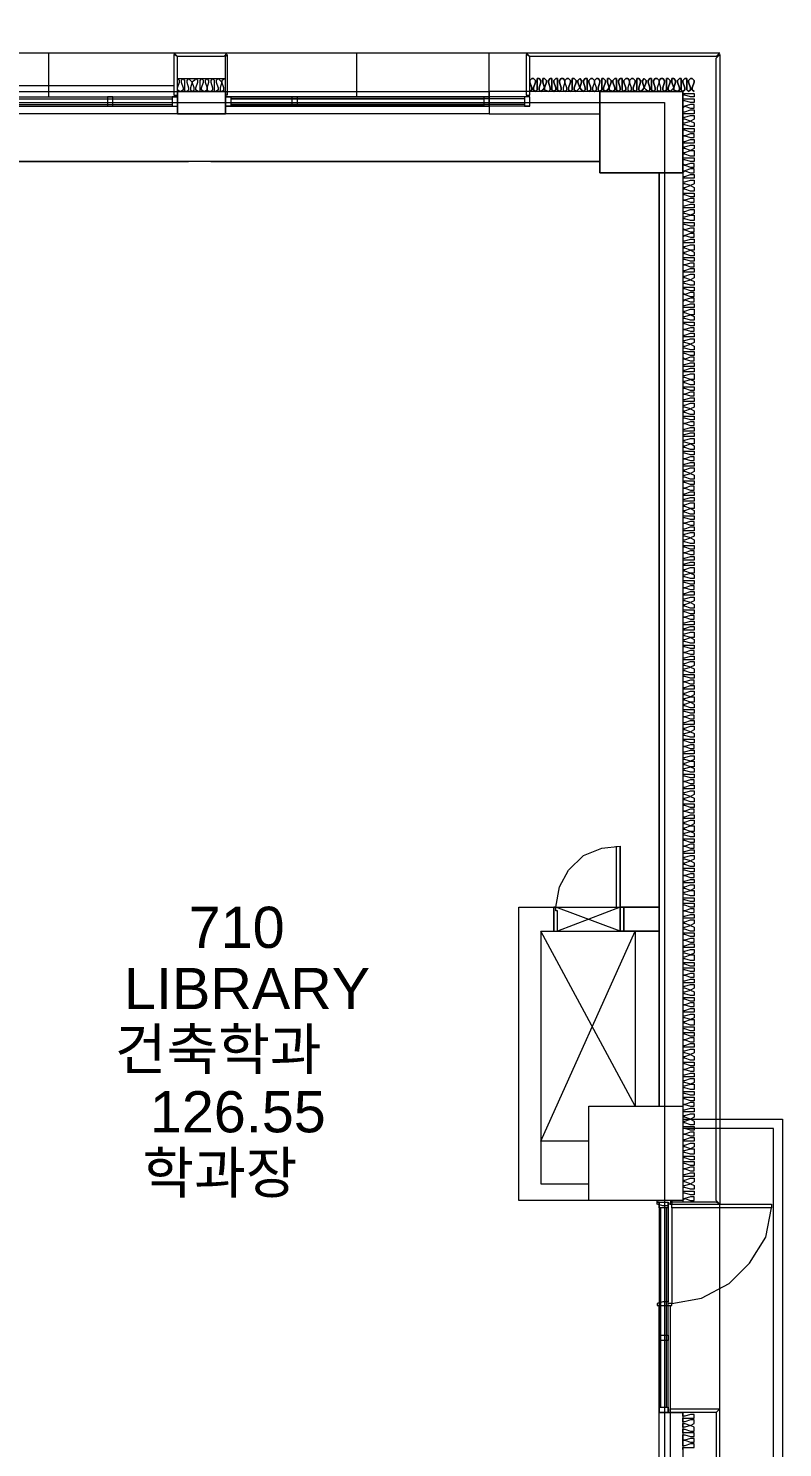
# Model space of a CAD drawing. Header units: millimetres. Extents: x -4033 to 126988, y -1911 to 106718.
# Drawn here: x 103972 to 110398, y 27520 to 39608 of the extents above; entities that cross this region are included whole.
import ezdxf

# ---------------------------------------------------------------- set-up
doc = ezdxf.new("R2010")
doc.units = ezdxf.units.MM
doc.layers.add('PDF_문자', color=7, linetype='Continuous')
doc.layers.add('PDF_형상', color=7, linetype='Continuous')
doc.styles.add('PDF 맑은고딕Semilight', font='arial.ttf')

msp = doc.modelspace()

# ---------------------------------------------------------------- linework, layer by layer
at = {"layer": 'PDF_형상', "lineweight": 5}
for points in [[(67761, 39401), (67761, 41805), (61365, 41805), (61365, 49883), (62025, 49883), (62025, 64986), (61365, 64986), (61365, 88151), (82000, 88151), (82000, 41805), (79815, 41805), (79815, 39401), (108811, 39401)], [(104143, 39401), (104143, 39024)], [(108245, 39024), (105652, 39024), (107899, 39024), (107899, 39401)], [(106768, 39401), (106768, 39024)], [(103813, 39071), (102037, 39071), (105243, 39071), (105243, 38882), (102037, 38882), (103813, 38882)], [(105212, 39118), (102069, 39118), (103813, 39118)], [(108842, 39071), (107899, 39071), (107899, 38882), (108842, 38882)], [(109549, 39071), (109549, 39055), (109565, 39055), (109612, 39055), (109643, 39055), (109643, 39039), (109643, 39024), (109612, 39024), (109565, 39039), (109549, 39039), (109549, 39024), (109549, 39008), (109565, 39008), (109612, 39008), (109643, 39008), (109643, 38992), (109643, 38976), (109612, 38976), (109565, 38992), (109549, 38992), (109549, 38976), (109549, 38961), (109549, 38945), (109565, 38945), (109549, 38929), (109549, 38914), (109549, 38898), (109565, 38898), (109612, 38914), (109643, 38914), (109643, 38898), (109643, 38882), (109612, 38882), (109565, 38882), (109549, 38882), (109549, 38866), (109549, 38851), (109565, 38851), (109612, 38866), (109643, 38866), (109643, 38851), (109643, 38835), (109612, 38819), (109565, 38835), (109549, 38835), (109549, 38819), (109549, 38804), (109565, 38804), (109612, 38819), (109643, 38804), (109643, 38788), (109643, 38772), (109612, 38772), (109565, 38788), (109549, 38788), (109549, 38772), (109549, 38756), (109565, 38756), (109612, 38756), (109643, 38756), (109643, 38741), (109643, 38725), (109612, 38725), (109565, 38741), (109549, 38741), (109549, 38725), (109549, 38709), (109549, 38694), (109565, 38694), (109549, 38694), (109549, 38678), (109549, 38662), (109549, 38646), (109565, 38646), (109612, 38662), (109643, 38662), (109643, 38646), (109643, 38631), (109612, 38631), (109565, 38631), (109549, 38631), (109549, 38615), (109549, 38599), (109565, 38599), (109612, 38615), (109643, 38615), (109643, 38599), (109643, 38584), (109612, 38568), (109565, 38584), (109549, 38584), (109549, 38568), (109549, 38552), (109565, 38552), (109612, 38568), (109643, 38568), (109643, 38536), (109643, 38521), (109612, 38521), (109565, 38536), (109549, 38536), (109549, 38521), (109549, 38505), (109565, 38505), (109612, 38505), (109643, 38505), (109643, 38489), (109643, 38474), (109612, 38474), (109565, 38489), (109549, 38489), (109549, 38474), (109549, 38458), (109565, 38442), (109549, 38442), (109549, 38426), (109549, 38411), (109549, 38395), (109565, 38395), (109549, 38379), (109549, 38364), (109549, 38348), (109565, 38348), (109612, 38364), (109643, 38364), (109643, 38348), (109643, 38332), (109612, 38332), (109565, 38332), (109549, 38332), (109549, 38316), (109549, 38301), (109565, 38301), (109612, 38316), (109643, 38316), (109643, 38301), (109643, 38285), (109612, 38269), (109565, 38285), (109549, 38285), (109549, 38269), (109549, 38254), (109565, 38254), (109612, 38269), (109643, 38254), (109643, 38238), (109643, 38222), (109612, 38222), (109565, 38238), (109549, 38238), (109549, 38222), (109549, 38206), (109565, 38206), (109612, 38206), (109643, 38206), (109643, 38191), (109643, 38175), (109612, 38175), (109565, 38191), (109549, 38191), (109549, 38175), (109549, 38159), (109549, 38144), (109565, 38144), (109549, 38144), (109549, 38128), (109549, 38112), (109549, 38096), (109565, 38096), (109612, 38112), (109643, 38112), (109643, 38096), (109643, 38081), (109612, 38081), (109565, 38081), (109549, 38081), (109549, 38065), (109549, 38049), (109565, 38049), (109612, 38065), (109643, 38065), (109643, 38049), (109643, 38033), (109612, 38018), (109565, 38033), (109549, 38033), (109549, 38018), (109549, 38002), (109565, 38002), (109612, 38018), (109643, 38018), (109643, 37986), (109643, 37971), (109612, 37971), (109565, 37986), (109549, 37986), (109549, 37971), (109549, 37955), (109565, 37955), (109612, 37955), (109643, 37955), (109643, 37939), (109643, 37923), (109612, 37923), (109565, 37939), (109549, 37939), (109549, 37923), (109549, 37908), (109565, 37892), (109549, 37892), (109549, 37876), (109549, 37861), (109549, 37845), (109565, 37845), (109549, 37829), (109549, 37813), (109549, 37798), (109565, 37798), (109612, 37813), (109643, 37813), (109643, 37798), (109643, 37782), (109612, 37782), (109565, 37782), (109549, 37782), (109549, 37766), (109549, 37751), (109565, 37751), (109612, 37766), (109643, 37766), (109643, 37751), (109643, 37719), (109612, 37719), (109565, 37735), (109549, 37735), (109549, 37719), (109549, 37703), (109565, 37703), (109612, 37719), (109643, 37703), (109643, 37688), (109643, 37672), (109612, 37672), (109565, 37688), (109549, 37688), (109549, 37672), (109549, 37656), (109565, 37656), (109612, 37656), (109643, 37656), (109643, 37641), (109643, 37625), (109612, 37625), (109565, 37641), (109549, 37641), (109549, 37625), (109549, 37609), (109549, 37593), (109565, 37593), (109549, 37593), (109549, 37578), (109549, 37562), (109549, 37546), (109565, 37546), (109612, 37562), (109643, 37562), (109643, 37546), (109643, 37531), (109612, 37531), (109565, 37531), (109549, 37531), (109549, 37515), (109549, 37499), (109565, 37499), (109612, 37515), (109643, 37515), (109643, 37499), (109643, 37483), (109612, 37468), (109565, 37483), (109549, 37483), (109549, 37468), (109549, 37452), (109565, 37452), (109612, 37468), (109643, 37452), (109643, 37436), (109643, 37421), (109612, 37421), (109565, 37436), (109549, 37436), (109549, 37421), (109549, 37405), (109565, 37405), (109612, 37405), (109643, 37405), (109643, 37389), (109643, 37373), (109612, 37373), (109565, 37389), (109549, 37389), (109549, 37373), (109549, 37358), (109565, 37342), (109549, 37342), (109549, 37326), (109549, 37311), (109549, 37295), (109565, 37295), (109549, 37279), (109549, 37263), (109549, 37248), (109565, 37248), (109612, 37263), (109643, 37263), (109643, 37248), (109643, 37232), (109612, 37232), (109565, 37232), (109549, 37232), (109549, 37216), (109549, 37201), (109565, 37201), (109612, 37216), (109643, 37216), (109643, 37201), (109643, 37169), (109612, 37169), (109565, 37185), (109549, 37185), (109549, 37169), (109549, 37153), (109565, 37153), (109612, 37169), (109643, 37153), (109643, 37138), (109643, 37122), (109612, 37122), (109565, 37138), (109549, 37138), (109549, 37122), (109549, 37106), (109565, 37106), (109612, 37106), (109643, 37106), (109643, 37091), (109643, 37075), (109612, 37075), (109565, 37091), (109549, 37091), (109549, 37075), (109549, 37059), (109549, 37043), (109565, 37043), (109549, 37043), (109549, 37028), (109549, 37012), (109549, 36996), (109565, 36996), (109612, 37012), (109643, 37012), (109643, 36996), (109643, 36981), (109612, 36981), (109565, 36981), (109549, 36981), (109549, 36965), (109549, 36949), (109565, 36949), (109612, 36965), (109643, 36965), (109643, 36949), (109643, 36933), (109612, 36918), (109565, 36933), (109549, 36933), (109549, 36918), (109549, 36902), (109565, 36902), (109612, 36918), (109643, 36902), (109643, 36886), (109643, 36871), (109612, 36871), (109565, 36886), (109549, 36886), (109549, 36871), (109549, 36855), (109565, 36855), (109612, 36855), (109643, 36855), (109643, 36839), (109643, 36823), (109612, 36823), (109565, 36839), (109549, 36839), (109549, 36823), (109549, 36808), (109565, 36792), (109549, 36792), (109549, 36776), (109549, 36761), (109549, 36745), (109565, 36745), (109612, 36761), (109643, 36761), (109643, 36745), (109643, 36729), (109612, 36729), (109565, 36729), (109549, 36729), (109549, 36713), (109549, 36698), (109565, 36698), (109612, 36713), (109643, 36713), (109643, 36698), (109643, 36682), (109612, 36682), (109565, 36682), (109549, 36682), (109549, 36666), (109549, 36651), (109565, 36651), (109612, 36666), (109643, 36666), (109643, 36651), (109643, 36619), (109612, 36619), (109565, 36635), (109549, 36635), (109549, 36619), (109549, 36603), (109565, 36603), (109612, 36619), (109643, 36603), (109643, 36588), (109643, 36572), (109612, 36572), (109565, 36588), (109549, 36588), (109549, 36572), (109549, 36556), (109565, 36556), (109612, 36556), (109643, 36556), (109643, 36541), (109643, 36525), (109612, 36525), (109565, 36541), (109549, 36541), (109549, 36525), (109549, 36509), (109549, 36493), (109565, 36493), (109549, 36493), (109549, 36478), (109549, 36462), (109549, 36446), (109565, 36446), (109612, 36462), (109643, 36462), (109643, 36446), (109643, 36430), (109612, 36430), (109565, 36430), (109549, 36430), (109549, 36415), (109549, 36399), (109565, 36399), (109612, 36415), (109643, 36415), (109643, 36399), (109643, 36383), (109612, 36368), (109565, 36383), (109549, 36383), (109549, 36368), (109549, 36352), (109565, 36352), (109612, 36368), (109643, 36352), (109643, 36336), (109643, 36320), (109612, 36320), (109565, 36336), (109549, 36336), (109549, 36320), (109549, 36305), (109565, 36305), (109612, 36305), (109643, 36305), (109643, 36289), (109643, 36273), (109612, 36273), (109565, 36289), (109549, 36289), (109549, 36273), (109549, 36258), (109549, 36242), (109565, 36242), (109549, 36242), (109549, 36226), (109549, 36210), (109549, 36195), (109565, 36195), (109612, 36210), (109643, 36210), (109643, 36195), (109643, 36179), (109612, 36179), (109565, 36179), (109549, 36179), (109549, 36163), (109549, 36148), (109565, 36148), (109612, 36163), (109643, 36163), (109643, 36148), (109643, 36132), (109612, 36132), (109565, 36132), (109549, 36132), (109549, 36116), (109549, 36100), (109565, 36100), (109612, 36116), (109643, 36116), (109643, 36100), (109643, 36069), (109612, 36069), (109565, 36085), (109549, 36085), (109549, 36069), (109549, 36053), (109565, 36053), (109612, 36069), (109643, 36053), (109643, 36038), (109643, 36022), (109612, 36022), (109565, 36038), (109549, 36038), (109549, 36022), (109549, 36006), (109565, 36006), (109612, 36006), (109643, 36006), (109643, 35990), (109643, 35975), (109612, 35975), (109565, 35990), (109549, 35990), (109549, 35975), (109549, 35959), (109549, 35943), (109565, 35943), (109549, 35943), (109549, 35928), (109549, 35912), (109549, 35896), (109565, 35896), (109612, 35912), (109643, 35912), (109643, 35896), (109643, 35880), (109612, 35880), (109565, 35880), (109549, 35880), (109549, 35865), (109549, 35849), (109565, 35849), (109612, 35865), (109643, 35865), (109643, 35849), (109643, 35833), (109612, 35818), (109565, 35833), (109549, 35833), (109549, 35818), (109549, 35802), (109565, 35802), (109612, 35818), (109643, 35802), (109643, 35786), (109643, 35770), (109612, 35770), (109565, 35786), (109549, 35786), (109549, 35770), (109549, 35755), (109565, 35755), (109612, 35755), (109643, 35755), (109643, 35739), (109643, 35723), (109612, 35723), (109565, 35739), (109549, 35739), (109549, 35723), (109549, 35708), (109549, 35692), (109565, 35692), (109549, 35692), (109549, 35676), (109549, 35660), (109549, 35645), (109565, 35645), (109612, 35660), (109643, 35660), (109643, 35645), (109643, 35629), (109612, 35629), (109565, 35629), (109549, 35629), (109549, 35613), (109549, 35598), (109565, 35598), (109612, 35613), (109643, 35613), (109643, 35598), (109643, 35582), (109612, 35582), (109565, 35582), (109549, 35582), (109549, 35566), (109549, 35550), (109565, 35550), (109612, 35566), (109643, 35566), (109643, 35550), (109643, 35519), (109612, 35519), (109565, 35535), (109549, 35535), (109549, 35519), (109549, 35503), (109565, 35503), (109612, 35519), (109643, 35503), (109643, 35488), (109643, 35472), (109612, 35472), (109565, 35488), (109549, 35488), (109549, 35472), (109549, 35456), (109565, 35456), (109612, 35456), (109643, 35456), (109643, 35440), (109643, 35425), (109612, 35425), (109565, 35440), (109549, 35440), (109549, 35425), (109549, 35409), (109549, 35393), (109565, 35393), (109549, 35393), (109549, 35378), (109549, 35362), (109549, 35346), (109565, 35346), (109612, 35362), (109643, 35362), (109643, 35346), (109643, 35330), (109612, 35330), (109565, 35330), (109549, 35330), (109549, 35315), (109549, 35299), (109565, 35299), (109612, 35315), (109643, 35315), (109643, 35299), (109643, 35283), (109612, 35268), (109565, 35283), (109549, 35283), (109549, 35268), (109549, 35252), (109565, 35252), (109612, 35268), (109643, 35252), (109643, 35236), (109643, 35220), (109612, 35220), (109565, 35236), (109549, 35236), (109549, 35220), (109549, 35205), (109565, 35205), (109612, 35205), (109643, 35205), (109643, 35189), (109643, 35173), (109612, 35173), (109565, 35189), (109549, 35189), (109549, 35173), (109549, 35158), (109549, 35142), (109565, 35142), (109549, 35142), (109549, 35126), (109549, 35110), (109549, 35095), (109565, 35095), (109612, 35110), (109643, 35110), (109643, 35095), (109643, 35079), (109612, 35079), (109565, 35079), (109549, 35079), (109549, 35063), (109549, 35048), (109565, 35048), (109612, 35063), (109643, 35063), (109643, 35048), (109643, 35032), (109612, 35032), (109565, 35032), (109549, 35032), (109549, 35016), (109549, 35000), (109565, 35000), (109612, 35016), (109643, 35016), (109643, 35000), (109643, 34969), (109612, 34969), (109565, 34985), (109549, 34985), (109549, 34969), (109549, 34953), (109565, 34953), (109612, 34969), (109643, 34953), (109643, 34938), (109643, 34922), (109612, 34922), (109565, 34938), (109549, 34938), (109549, 34922), (109549, 34906), (109565, 34906), (109612, 34906), (109643, 34906), (109643, 34890), (109643, 34875), (109612, 34875), (109565, 34890), (109549, 34890), (109549, 34875), (109549, 34859), (109549, 34843), (109565, 34843), (109549, 34843), (109549, 34828), (109549, 34812), (109549, 34796), (109565, 34796), (109612, 34812), (109643, 34812), (109643, 34796), (109643, 34780), (109612, 34780), (109565, 34780), (109549, 34780), (109549, 34765), (109549, 34749), (109565, 34749), (109612, 34765), (109643, 34765), (109643, 34749), (109643, 34733), (109612, 34717), (109565, 34733), (109549, 34733), (109549, 34717), (109549, 34702), (109565, 34702), (109612, 34717), (109643, 34702), (109643, 34686), (109643, 34670), (109612, 34670), (109565, 34686), (109549, 34686), (109549, 34670), (109549, 34655), (109565, 34655), (109612, 34655), (109643, 34655), (109643, 34639), (109643, 34623), (109612, 34623), (109565, 34639), (109549, 34639), (109549, 34623), (109549, 34607), (109549, 34592), (109565, 34592), (109549, 34592), (109549, 34576), (109549, 34560), (109549, 34545), (109565, 34545), (109612, 34560), (109643, 34560), (109643, 34545), (109643, 34529), (109612, 34529), (109565, 34529), (109549, 34529), (109549, 34513), (109549, 34497), (109565, 34497), (109612, 34513), (109643, 34513), (109643, 34497), (109643, 34482), (109612, 34482), (109565, 34482), (109549, 34482), (109549, 34466), (109549, 34450), (109565, 34450), (109612, 34466), (109643, 34466), (109643, 34450), (109643, 34419), (109612, 34419), (109565, 34435), (109549, 34435), (109549, 34419), (109549, 34403), (109565, 34403), (109612, 34419), (109643, 34403), (109643, 34387), (109643, 34372), (109612, 34372), (109565, 34387), (109549, 34387), (109549, 34372), (109549, 34356), (109565, 34356), (109612, 34356), (109643, 34356), (109643, 34340), (109643, 34325), (109612, 34325), (109565, 34340), (109549, 34340), (109549, 34325), (109549, 34309), (109549, 34293), (109565, 34293), (109549, 34293), (109549, 34277), (109549, 34262), (109549, 34246), (109565, 34246), (109612, 34262), (109643, 34262), (109643, 34246), (109643, 34230), (109612, 34230), (109565, 34230), (109549, 34230), (109549, 34215), (109549, 34199), (109565, 34199), (109612, 34215), (109643, 34215), (109643, 34199), (109643, 34183), (109612, 34167), (109565, 34183), (109549, 34183), (109549, 34167), (109549, 34152), (109565, 34152), (109612, 34167), (109643, 34152), (109643, 34136), (109643, 34120), (109612, 34120), (109565, 34136), (109549, 34136), (109549, 34120), (109549, 34105), (109565, 34105), (109612, 34105), (109643, 34105), (109643, 34089), (109643, 34073), (109612, 34073), (109565, 34089), (109549, 34089), (109549, 34073), (109549, 34057), (109549, 34042), (109565, 34042), (109549, 34042), (109549, 34026), (109549, 34010), (109549, 33995), (109565, 33995), (109612, 34010), (109643, 34010), (109643, 33995), (109643, 33979), (109612, 33979), (109565, 33979), (109549, 33979), (109549, 33963), (109549, 33947), (109565, 33947), (109612, 33963), (109643, 33963), (109643, 33947), (109643, 33932), (109612, 33916), (109565, 33932), (109549, 33932), (109549, 33916), (109549, 33900), (109565, 33900), (109612, 33916), (109643, 33916), (109643, 33900), (109643, 33869), (109612, 33869), (109565, 33885), (109549, 33885), (109549, 33869), (109549, 33853), (109565, 33853), (109612, 33869), (109643, 33853), (109643, 33837), (109643, 33822), (109612, 33822), (109565, 33837), (109549, 33837), (109549, 33822), (109549, 33806), (109565, 33806), (109612, 33806), (109643, 33806), (109643, 33790), (109643, 33775), (109612, 33775), (109565, 33790), (109549, 33790), (109549, 33775), (109549, 33759), (109549, 33743), (109565, 33743), (109549, 33743), (109549, 33727), (109549, 33712), (109549, 33696), (109565, 33696), (109612, 33712), (109643, 33712), (109643, 33696), (109643, 33680), (109612, 33680), (109565, 33680), (109549, 33680), (109549, 33665), (109549, 33649), (109565, 33649), (109612, 33665), (109643, 33665), (109643, 33649), (109643, 33633), (109612, 33617), (109565, 33633), (109549, 33633), (109549, 33617), (109549, 33602), (109565, 33602), (109612, 33617), (109643, 33602), (109643, 33586), (109643, 33570), (109612, 33570), (109565, 33586), (109549, 33586), (109549, 33570), (109549, 33555), (109565, 33555), (109612, 33555), (109643, 33555), (109643, 33539), (109643, 33523), (109612, 33523), (109565, 33539), (109549, 33539), (109549, 33523), (109549, 33507), (109549, 33492), (109565, 33492), (109549, 33492), (109549, 33476), (109549, 33460), (109549, 33445), (109565, 33445), (109612, 33460), (109643, 33460), (109643, 33445), (109643, 33429), (109612, 33429), (109565, 33429), (109549, 33429), (109549, 33413), (109549, 33397), (109565, 33397), (109612, 33413), (109643, 33413), (109643, 33397), (109643, 33382), (109612, 33366), (109565, 33382), (109549, 33382), (109549, 33366), (109549, 33350), (109565, 33350), (109612, 33366), (109643, 33366), (109643, 33350), (109643, 33319), (109612, 33319), (109565, 33335), (109549, 33335), (109549, 33319), (109549, 33303), (109565, 33303), (109612, 33319), (109643, 33303), (109643, 33287), (109643, 33272), (109612, 33272), (109565, 33287), (109549, 33287), (109549, 33272), (109549, 33256), (109565, 33256), (109612, 33256), (109643, 33256), (109643, 33240), (109643, 33225), (109612, 33225), (109565, 33240), (109549, 33240), (109549, 33225), (109549, 33209), (109549, 33193), (109565, 33193), (109549, 33193), (109549, 33177), (109549, 33162), (109549, 33146), (109565, 33146), (109612, 33162), (109643, 33162), (109643, 33146), (109643, 33130), (109612, 33130), (109565, 33130), (109549, 33130), (109549, 33114), (109549, 33099), (109565, 33099), (109612, 33114), (109643, 33114), (109643, 33099), (109643, 33083), (109612, 33067), (109565, 33083), (109549, 33083), (109549, 33067), (109549, 33052), (109565, 33052), (109612, 33067), (109643, 33052), (109643, 33036), (109643, 33020), (109612, 33020), (109565, 33036), (109549, 33036), (109549, 33020), (109549, 33004), (109565, 33004), (109612, 33004), (109643, 33004), (109643, 32989), (109643, 32973), (109612, 32973), (109565, 32989), (109549, 32989), (109549, 32973), (109549, 32957), (109549, 32942), (109565, 32942), (109549, 32942), (109549, 32926), (109549, 32910), (109549, 32894), (109565, 32894), (109612, 32910), (109643, 32910), (109643, 32894), (109643, 32879), (109612, 32879), (109565, 32879), (109549, 32879), (109549, 32863), (109549, 32847), (109565, 32847), (109612, 32863), (109643, 32863), (109643, 32847), (109643, 32832), (109612, 32816), (109565, 32832), (109549, 32832), (109549, 32816), (109549, 32800), (109565, 32800), (109612, 32816), (109643, 32816), (109643, 32784), (109643, 32769), (109612, 32769), (109565, 32784), (109549, 32784), (109549, 32769), (109549, 32753), (109565, 32753), (109612, 32769), (109643, 32753), (109643, 32737), (109643, 32722), (109612, 32722), (109565, 32737), (109549, 32737), (109549, 32722), (109549, 32706), (109565, 32706), (109612, 32706), (109643, 32706), (109643, 32690), (109643, 32674), (109612, 32674), (109565, 32690), (109549, 32690), (109549, 32674), (109549, 32659), (109549, 32643), (109565, 32643), (109549, 32643), (109549, 32627), (109549, 32612), (109549, 32596), (109565, 32596), (109612, 32612), (109643, 32612), (109643, 32596), (109643, 32580), (109612, 32580), (109565, 32580), (109549, 32580), (109549, 32564), (109549, 32549), (109565, 32549), (109612, 32564), (109643, 32564), (109643, 32549), (109643, 32533), (109612, 32517), (109565, 32533), (109549, 32533), (109549, 32517), (109549, 32502), (109565, 32502), (109612, 32517), (109643, 32502), (109643, 32486), (109643, 32470), (109612, 32470), (109565, 32486), (109549, 32486), (109549, 32470), (109549, 32454), (109565, 32454), (109612, 32454), (109643, 32454), (109643, 32439), (109643, 32423), (109612, 32423), (109565, 32439), (109549, 32439), (109549, 32423), (109549, 32407), (109549, 32392), (109565, 32392), (109549, 32392), (109549, 32376), (109549, 32360), (109549, 32344), (109565, 32344), (109612, 32360), (109643, 32360), (109643, 32344), (109643, 32329), (109612, 32329), (109565, 32329), (109549, 32329), (109549, 32313), (109549, 32297), (109565, 32297), (109612, 32313), (109643, 32313), (109643, 32297), (109643, 32282), (109612, 32266), (109565, 32282), (109549, 32282), (109549, 32266), (109549, 32250), (109565, 32250), (109612, 32266), (109643, 32266), (109643, 32234), (109643, 32219), (109612, 32219), (109565, 32234), (109549, 32234), (109549, 32219), (109549, 32203), (109565, 32203), (109612, 32203), (109643, 32203), (109643, 32187), (109643, 32172), (109612, 32172), (109565, 32187), (109549, 32187), (109549, 32172), (109549, 32156), (109565, 32156), (109612, 32156), (109643, 32156), (109643, 32140), (109643, 32124), (109612, 32124), (109565, 32140), (109549, 32140), (109549, 32124), (109549, 32109), (109549, 32093), (109565, 32093), (109549, 32093), (109549, 32077), (109549, 32062), (109549, 32046), (109565, 32046), (109612, 32062), (109643, 32062), (109643, 32046), (109643, 32030), (109612, 32030), (109565, 32030), (109549, 32030), (109549, 32014), (109549, 31999), (109565, 31999), (109612, 32014), (109643, 32014), (109643, 31999), (109643, 31983), (109612, 31967), (109565, 31983), (109549, 31983), (109549, 31967), (109549, 31952), (109565, 31952), (109612, 31967), (109643, 31952), (109643, 31936), (109643, 31920), (109612, 31920), (109565, 31936), (109549, 31936), (109549, 31920), (109549, 31904), (109565, 31904), (109612, 31904), (109643, 31904), (109643, 31889), (109643, 31873), (109612, 31873), (109565, 31889), (109549, 31889), (109549, 31873), (109549, 31857), (109549, 31842), (109565, 31842), (109549, 31842), (109549, 31826), (109549, 31810), (109549, 31794), (109565, 31794), (109612, 31810), (109643, 31810), (109643, 31794), (109643, 31779), (109612, 31779), (109565, 31779), (109549, 31779), (109549, 31763), (109549, 31747), (109565, 31747), (109612, 31763), (109643, 31763), (109643, 31747), (109643, 31732), (109612, 31716), (109565, 31732), (109549, 31732), (109549, 31716), (109549, 31700), (109565, 31700), (109612, 31716), (109643, 31716), (109643, 31684), (109643, 31669), (109612, 31669), (109565, 31684), (109549, 31684), (109549, 31669), (109549, 31653), (109565, 31653), (109612, 31653), (109643, 31653), (109643, 31637), (109643, 31622), (109612, 31622), (109565, 31637), (109549, 31637), (109549, 31622), (109549, 31606), (109565, 31606), (109612, 31606), (109643, 31606), (109643, 31590), (109643, 31574), (109612, 31574), (109565, 31590), (109549, 31590), (109549, 31574), (109549, 31559), (109549, 31543), (109565, 31543), (109549, 31543), (109549, 31527), (109549, 31511), (109549, 31496), (109565, 31496), (109612, 31511), (109643, 31511), (109643, 31496), (109643, 31480), (109612, 31480), (109565, 31480), (109549, 31480), (109549, 31464), (109549, 31449), (109565, 31449), (109612, 31464), (109643, 31464), (109643, 31449), (109643, 31433), (109612, 31417), (109565, 31433), (109549, 31433), (109549, 31417), (109549, 31401), (109565, 31401), (109612, 31417), (109643, 31401), (109643, 31386), (109643, 31370), (109612, 31370), (109565, 31386), (109549, 31386), (109549, 31370), (109549, 31354), (109565, 31354), (109612, 31354), (109643, 31354), (109643, 31339), (109643, 31323), (109612, 31323), (109565, 31339), (109549, 31339), (109549, 31323), (109549, 31307), (109549, 31291), (109565, 31291), (109549, 31291), (109549, 31276), (109549, 31260), (109549, 31244), (109565, 31244), (109612, 31260), (109643, 31260), (109643, 31244), (109643, 31229), (109612, 31229), (109565, 31229), (109549, 31229), (109549, 31213), (109549, 31197), (109565, 31197), (109612, 31213), (109643, 31213), (109643, 31197), (109643, 31181), (109612, 31166), (109565, 31181), (109549, 31181), (109549, 31166), (109549, 31150), (109565, 31150), (109612, 31166), (109643, 31166), (109643, 31134), (109643, 31119), (109612, 31119), (109565, 31134), (109549, 31134), (109549, 31119), (109549, 31103), (109565, 31103), (109612, 31103), (109643, 31103), (109643, 31087), (109643, 31071), (109612, 31071), (109565, 31087), (109549, 31087), (109549, 31071), (109549, 31056), (109565, 31056), (109612, 31056), (109643, 31056), (109643, 31040), (109643, 31024), (109612, 31024), (109565, 31040), (109549, 31040), (109549, 31024), (109549, 31009), (109549, 30993), (109565, 30993), (109549, 30993), (109549, 30977), (109549, 30961), (109549, 30946), (109565, 30946), (109612, 30961), (109643, 30961), (109643, 30946), (109643, 30930), (109612, 30930), (109565, 30930), (109549, 30930), (109549, 30914), (109549, 30899), (109565, 30899), (109612, 30914), (109643, 30914), (109643, 30899), (109643, 30883), (109612, 30867), (109565, 30883), (109549, 30883), (109549, 30867), (109549, 30851), (109565, 30851), (109612, 30867), (109643, 30851), (109643, 30836), (109643, 30820), (109612, 30820), (109565, 30836), (109549, 30836), (109549, 30820), (109549, 30804), (109565, 30804), (109612, 30804), (109643, 30804), (109643, 30789), (109643, 30773), (109612, 30773), (109565, 30789), (109549, 30789), (109549, 30773), (109549, 30757), (109549, 30741), (109565, 30741), (109549, 30741), (109549, 30726), (109549, 30710), (109549, 30694), (109565, 30694), (109612, 30710), (109643, 30710), (109643, 30694), (109643, 30679), (109612, 30679), (109565, 30679), (109549, 30679), (109549, 30663), (109549, 30647), (109565, 30647), (109612, 30663), (109643, 30663), (109643, 30647), (109643, 30631), (109612, 30616), (109565, 30631), (109549, 30631), (109549, 30616), (109549, 30600), (109565, 30600), (109612, 30616), (109643, 30616), (109643, 30584), (109643, 30569), (109612, 30569), (109565, 30584), (109549, 30584), (109549, 30569), (109549, 30553), (109565, 30553), (109612, 30553), (109643, 30553), (109643, 30537), (109643, 30521), (109612, 30521), (109565, 30537), (109549, 30537), (109549, 30521), (109549, 30506), (109565, 30506), (109612, 30506), (109643, 30506), (109643, 30490), (109643, 30474), (109612, 30474), (109565, 30490), (109549, 30490), (109549, 30474), (109549, 30459), (109549, 30443), (109565, 30443), (109549, 30443), (109549, 30427), (109549, 30411), (109549, 30396), (109565, 30396), (109612, 30411), (109643, 30411), (109643, 30396), (109643, 30380), (109612, 30380), (109565, 30380), (109549, 30380), (109549, 30364), (109549, 30349), (109565, 30349), (109612, 30364), (109643, 30364), (109643, 30349), (109643, 30333), (109612, 30317), (109565, 30333), (109549, 30333), (109549, 30317), (109549, 30301), (109565, 30301), (109612, 30317), (109643, 30301), (109643, 30286), (109643, 30270), (109612, 30270), (109565, 30286), (109549, 30286), (109549, 30270), (109549, 30254), (109565, 30254), (109612, 30254), (109643, 30254), (109643, 30239), (109643, 30223), (109612, 30223), (109565, 30239), (109549, 30239), (109549, 30223), (109549, 30207), (109549, 30191), (109565, 30191), (109549, 30191), (109549, 30176), (109549, 30160), (109549, 30144), (109565, 30144), (109612, 30160), (109643, 30160), (109643, 30144), (109643, 30129), (109612, 30129), (109565, 30129), (109549, 30129), (109549, 30113), (109549, 30097), (109565, 30097), (109612, 30113), (109643, 30113), (109643, 30097), (109643, 30081), (109612, 30066), (109565, 30081), (109549, 30081), (109549, 30066), (109549, 30050), (109565, 30050), (109612, 30066), (109643, 30066), (109643, 30034), (109643, 30019), (109612, 30019), (109565, 30034), (109549, 30034), (109549, 30019), (109549, 30003), (109565, 30003), (109612, 30003), (109643, 30003), (109643, 29987), (109643, 29971), (109612, 29971), (109565, 29987), (109549, 29987), (109549, 29971), (109549, 29956), (109565, 29956), (109612, 29956), (109643, 29956), (109643, 29940), (109643, 29924), (109612, 29924), (109565, 29940), (109549, 29940), (109549, 29924), (109549, 29908), (109549, 29893), (109565, 29893), (109549, 29893), (109549, 29877), (109549, 29861), (109549, 29846), (109565, 29846), (109612, 29861), (109643, 29861), (109643, 29846), (109643, 29830), (109612, 29830), (109565, 29830), (109549, 29830), (109549, 29814), (109549, 29798), (109565, 29798), (109612, 29814), (109643, 29814), (109643, 29798), (109643, 29783), (109612, 29767), (109565, 29783), (109549, 29783), (109549, 29767), (109549, 29751), (109565, 29751), (109612, 29767), (109643, 29751), (109643, 29736), (109643, 29720), (109612, 29720), (109565, 29736), (109549, 29736), (109549, 29720), (109549, 29704), (109565, 29704), (109612, 29704), (109643, 29704), (109643, 29688), (109643, 29673), (109612, 29673), (109565, 29688), (109549, 29688), (109549, 29673), (109549, 29657), (109549, 29641), (109565, 29641), (109549, 29626), (109549, 29610)], [(82943, 38976), (86384, 38976), (90439, 38976), (94195, 38976), (97935, 38976), (101691, 38976), (105447, 38976), (109392, 38976), (109392, 29594), (109392, 24471), (105447, 24471), (105447, 20479), (101691, 20479), (97935, 20479), (94195, 20479), (90439, 20479), (86699, 20479), (82943, 20479)], [(103813, 39024), (102037, 39024), (105243, 39024)], [(103813, 38976), (102037, 38976), (105243, 38976)], [(103813, 38945), (102037, 38945), (105243, 38945)], [(103813, 39008), (102100, 39008), (105196, 39008)], [(103813, 38961), (102100, 38961), (105196, 38961)], [(105652, 38976), (107899, 38976)], [(108245, 38945), (105652, 38945), (107899, 38945)], [(108198, 39008), (105699, 39008), (107852, 39008)], [(108198, 38961), (105699, 38961), (107852, 38961)], [(105526, 38474), (108842, 38474), (102037, 38474), (105337, 38474)], [(109549, 38379), (109549, 30427)], [(108748, 30129), (108339, 30129), (109141, 31920), (109141, 30427), (108339, 31920), (108449, 31920), (108449, 32124), (108465, 32124), (108496, 32297), (108575, 32439), (108701, 32564), (108858, 32627), (109015, 32643), (109015, 32124)], [(108481, 31920), (108481, 32093), (108465, 32093), (108465, 32124), (109015, 32124), (109015, 32643)], [(108983, 32124), (108983, 32643)], [(108748, 29626), (108150, 29626), (108150, 32124), (108449, 32124), (108449, 31920), (108481, 31920), (109015, 31920)], [(108339, 31920), (108339, 29767), (108748, 29767)], [(109141, 31920), (109141, 30427)], [(109549, 30317), (110398, 30317), (110398, 27033), (109549, 27033)], [(109549, 27127), (110319, 27127), (110319, 30239), (109549, 30239)], [(109439, 29626), (109455, 29626), (109455, 29594), (109423, 29594), (109423, 29578), (109376, 29578), (109329, 29594), (109329, 29626), (109345, 29626)], [(109329, 29610), (109345, 29610), (109345, 27818), (109345, 27865), (109423, 27865), (109423, 27818), (109345, 27818)], [(109361, 27865), (109361, 29563)], [(109408, 27865), (109408, 29563)], [(109423, 27818), (109423, 29610)], [(109423, 29578), (109423, 28761)], [(109439, 29610), (109455, 29610)], [(109455, 29563), (109455, 28746), (109706, 28793), (109942, 28918), (110115, 29091), (110256, 29311), (110304, 29563)], [(109863, 27834), (109863, 29594)], [(109439, 28730), (109455, 28730), (109455, 28746), (109423, 28746), (109423, 28761), (109376, 28761), (109329, 28746), (109329, 28730), (109345, 28730)], [(109345, 27394), (109345, 28730), (109439, 28730), (109439, 27394)], [(109345, 24581), (109345, 27818), (109549, 27818), (109549, 24392), (109549, 21076), (108842, 21076), (108842, 20369), (105542, 20369), (105542, 19473), (105243, 19473), (22830, 19473), (22846, 19473)], [(109549, 27504), (109549, 27520), (109565, 27520), (109612, 27520), (109643, 27520), (109643, 27535), (109643, 27551), (109612, 27551), (109565, 27535), (109549, 27535), (109549, 27551), (109549, 27567), (109549, 27583), (109565, 27583), (109549, 27583), (109549, 27598), (109549, 27614), (109549, 27630), (109565, 27630), (109612, 27614), (109643, 27614), (109643, 27630), (109643, 27645), (109612, 27645), (109565, 27645), (109549, 27645), (109549, 27661), (109549, 27677), (109565, 27677), (109612, 27661), (109643, 27661), (109643, 27677), (109643, 27693), (109612, 27708), (109565, 27693), (109549, 27693), (109549, 27708), (109549, 27724), (109565, 27724), (109612, 27708), (109643, 27724), (109643, 27740), (109643, 27755), (109612, 27755), (109565, 27740), (109549, 27740), (109549, 27755), (109549, 27771), (109565, 27771), (109612, 27771), (109643, 27771), (109643, 27787), (109643, 27803), (109612, 27803), (109565, 27787), (109549, 27787), (109549, 27803), (109549, 27818)]]:
    msp.add_lwpolyline(points, dxfattribs=at)
for points in [[(105243, 39369), (105212, 39401), (105667, 39401), (105636, 39369), (105243, 39369), (105212, 39385), (105212, 39039), (105243, 39039)], [(105652, 39369), (105667, 39385), (105667, 39039), (105652, 39039)], [(105652, 39369), (105667, 39385), (105667, 39039), (105652, 39039)], [(108245, 39369), (108213, 39401), (109863, 39401), (109832, 39369)], [(108245, 39369), (108213, 39385), (108213, 39039), (108245, 39039)], [(109832, 39354), (109863, 39385), (109863, 29594), (109832, 29626)], [(105652, 39181), (105620, 39165), (105620, 39149), (105605, 39165), (105589, 39181), (105573, 39165), (105573, 39149), (105589, 39102), (105589, 39086), (105573, 39071), (105557, 39071), (105557, 39086), (105557, 39102), (105557, 39149), (105557, 39165), (105542, 39181), (105526, 39165), (105526, 39149), (105542, 39102), (105542, 39086), (105526, 39071), (105510, 39071), (105495, 39086), (105495, 39102), (105510, 39149), (105510, 39165), (105495, 39181), (105479, 39165), (105479, 39149), (105495, 39102), (105495, 39086), (105479, 39071), (105463, 39071), (105447, 39086), (105447, 39102), (105463, 39149), (105463, 39165), (105447, 39181), (105432, 39165), (105432, 39149), (105432, 39102), (105432, 39086), (105432, 39071), (105416, 39071), (105400, 39086), (105400, 39102), (105416, 39149), (105416, 39165), (105400, 39181), (105385, 39165), (105369, 39149), (105353, 39165), (105337, 39181), (105322, 39165), (105322, 39149), (105337, 39102), (105337, 39086), (105322, 39071), (105306, 39071), (105306, 39086), (105306, 39102), (105306, 39149), (105306, 39165), (105290, 39181), (105275, 39165), (105275, 39149), (105290, 39102), (105290, 39086), (105275, 39071), (105259, 39071), (105243, 39086), (105243, 39102), (105259, 39149), (105259, 39165), (105243, 39181)], [(109643, 39071), (109628, 39086), (109628, 39102), (109643, 39149), (109643, 39165), (109628, 39181), (109612, 39181), (109596, 39165), (109596, 39149), (109612, 39102), (109612, 39086), (109596, 39071), (109581, 39086), (109581, 39102), (109581, 39149), (109581, 39165), (109581, 39181), (109565, 39181), (109549, 39165), (109549, 39149), (109565, 39102), (109565, 39086), (109549, 39071), (109533, 39086), (109533, 39102), (109533, 39149), (109533, 39165), (109533, 39181), (109518, 39181), (109502, 39165), (109502, 39149), (109518, 39102), (109518, 39086), (109502, 39071), (109471, 39086), (109471, 39102), (109486, 39149), (109486, 39165), (109471, 39181), (109455, 39181), (109455, 39165), (109455, 39149), (109471, 39102), (109455, 39086), (109439, 39071), (109423, 39086), (109423, 39102), (109439, 39149), (109439, 39165), (109423, 39181), (109408, 39181), (109408, 39165), (109408, 39149), (109408, 39102), (109408, 39086), (109392, 39071), (109376, 39086), (109376, 39102), (109392, 39149), (109392, 39165), (109376, 39181), (109361, 39181), (109345, 39165), (109345, 39149), (109345, 39165), (109329, 39181), (109313, 39181), (109298, 39165), (109298, 39149), (109313, 39102), (109313, 39086), (109298, 39071), (109282, 39086), (109282, 39102), (109282, 39149), (109282, 39165), (109282, 39181), (109266, 39181), (109251, 39165), (109251, 39149), (109266, 39102), (109266, 39086), (109251, 39071), (109235, 39086), (109219, 39102), (109235, 39149), (109235, 39165), (109219, 39181), (109203, 39165), (109203, 39149), (109219, 39102), (109203, 39086), (109188, 39071), (109172, 39086), (109172, 39102), (109188, 39149), (109188, 39165), (109172, 39181), (109156, 39181), (109156, 39165), (109156, 39149), (109156, 39102), (109156, 39086), (109141, 39071), (109125, 39086), (109125, 39102), (109141, 39149), (109141, 39165), (109125, 39181), (109109, 39181), (109093, 39165), (109093, 39149), (109093, 39165), (109078, 39181), (109062, 39181), (109046, 39165), (109046, 39149), (109062, 39102), (109062, 39086), (109046, 39071), (109031, 39086), (109031, 39102), (109031, 39149), (109031, 39165), (109031, 39181), (109015, 39181), (108999, 39165), (108999, 39149), (109015, 39102), (109015, 39086), (108999, 39071), (108983, 39086), (108983, 39102), (108983, 39149), (108983, 39165), (108983, 39181), (108968, 39181), (108952, 39165), (108952, 39149), (108968, 39102), (108968, 39086), (108952, 39071), (108921, 39086), (108921, 39102), (108936, 39149), (108936, 39165), (108921, 39181), (108905, 39181), (108905, 39165), (108905, 39149), (108921, 39102), (108905, 39086), (108889, 39071), (108873, 39086), (108873, 39102), (108889, 39149), (108889, 39165), (108873, 39181), (108858, 39181), (108858, 39165), (108858, 39149), (108858, 39102), (108858, 39086), (108842, 39071), (108826, 39086), (108826, 39102), (108842, 39149), (108842, 39165), (108826, 39181), (108811, 39181), (108795, 39165), (108795, 39149), (108795, 39165), (108779, 39181), (108763, 39181), (108748, 39165), (108748, 39149), (108763, 39102), (108763, 39086), (108748, 39071), (108732, 39086), (108732, 39102), (108732, 39149), (108732, 39165), (108732, 39181), (108716, 39181), (108701, 39165), (108701, 39149), (108716, 39102), (108716, 39086), (108701, 39071), (108685, 39086), (108669, 39102), (108685, 39149), (108685, 39165), (108669, 39181), (108653, 39165), (108653, 39149), (108669, 39102), (108653, 39086), (108638, 39071), (108622, 39086), (108622, 39102), (108638, 39149), (108638, 39165), (108622, 39181), (108606, 39181), (108606, 39165), (108606, 39149), (108606, 39102), (108606, 39086), (108591, 39071), (108575, 39086), (108575, 39102), (108591, 39149), (108591, 39165), (108575, 39181), (108559, 39181), (108543, 39165), (108543, 39149), (108543, 39165), (108528, 39181), (108512, 39181), (108496, 39165), (108496, 39149), (108512, 39102), (108512, 39086), (108496, 39071), (108481, 39086), (108481, 39102), (108481, 39149), (108481, 39165), (108481, 39181), (108465, 39181), (108449, 39165), (108449, 39149), (108465, 39102), (108465, 39086), (108449, 39071), (108433, 39086), (108433, 39102), (108433, 39149), (108433, 39165), (108433, 39181), (108418, 39181), (108402, 39165), (108402, 39149), (108418, 39102), (108418, 39086), (108402, 39071), (108370, 39086), (108370, 39102), (108386, 39149), (108386, 39165), (108370, 39181), (108355, 39181), (108355, 39165), (108355, 39149), (108370, 39102), (108355, 39086), (108339, 39071), (108323, 39086), (108323, 39102), (108339, 39149), (108339, 39165), (108323, 39181), (108308, 39181), (108308, 39165), (108308, 39149), (108308, 39102), (108308, 39086), (108292, 39071), (108276, 39086), (108276, 39102), (108292, 39149), (108292, 39165), (108276, 39181), (108260, 39181), (108245, 39165), (108245, 39149), (108260, 39102), (108260, 39086), (108245, 39071), (108260, 39086), (108260, 39102), (108245, 39149), (108245, 39165), (108260, 39181), (108276, 39181), (108292, 39165), (108292, 39149), (108276, 39102), (108276, 39086), (108292, 39071), (108308, 39086), (108308, 39102), (108308, 39149), (108308, 39165), (108308, 39181), (108323, 39181), (108339, 39165), (108339, 39149), (108323, 39102), (108323, 39086), (108339, 39071), (108355, 39086), (108370, 39102), (108355, 39149), (108355, 39165), (108355, 39181), (108370, 39181), (108386, 39165), (108386, 39149), (108370, 39102), (108370, 39086), (108402, 39071), (108418, 39086), (108418, 39102), (108402, 39149), (108402, 39165), (108418, 39181), (108433, 39181), (108433, 39165), (108433, 39149), (108433, 39102), (108433, 39086), (108449, 39071), (108465, 39086), (108465, 39102), (108449, 39149), (108449, 39165), (108465, 39181), (108481, 39181), (108481, 39165), (108481, 39149), (108481, 39102), (108481, 39086), (108496, 39071), (108512, 39086), (108512, 39102), (108496, 39149), (108496, 39165), (108512, 39181), (108528, 39181), (108543, 39165), (108543, 39149), (108543, 39165), (108559, 39181), (108575, 39181), (108591, 39165), (108591, 39149), (108575, 39102), (108575, 39086), (108591, 39071), (108606, 39086), (108606, 39102), (108606, 39149), (108606, 39165), (108606, 39181), (108622, 39181), (108638, 39165), (108638, 39149), (108622, 39102), (108622, 39086), (108638, 39071), (108653, 39086), (108669, 39102), (108653, 39149), (108653, 39165), (108669, 39181), (108685, 39165), (108685, 39149), (108669, 39102), (108685, 39086), (108701, 39071), (108716, 39086), (108716, 39102), (108701, 39149), (108701, 39165), (108716, 39181), (108732, 39181), (108732, 39165), (108732, 39149), (108732, 39102), (108732, 39086), (108748, 39071), (108763, 39086), (108763, 39102), (108748, 39149), (108748, 39165), (108763, 39181), (108779, 39181), (108795, 39165), (108795, 39149), (108795, 39165), (108811, 39181), (108826, 39181), (108842, 39165), (108842, 39149), (108826, 39102), (108826, 39086), (108842, 39071), (108858, 39086), (108858, 39102), (108858, 39149), (108858, 39165), (108858, 39181), (108873, 39181), (108889, 39165), (108889, 39149), (108873, 39102), (108873, 39086), (108889, 39071), (108905, 39086), (108921, 39102), (108905, 39149), (108905, 39165), (108905, 39181), (108921, 39181), (108936, 39165), (108936, 39149), (108921, 39102), (108921, 39086), (108952, 39071), (108968, 39086), (108968, 39102), (108952, 39149), (108952, 39165), (108968, 39181), (108983, 39181), (108983, 39165), (108983, 39149), (108983, 39102), (108983, 39086), (108999, 39071), (109015, 39086), (109015, 39102), (108999, 39149), (108999, 39165), (109015, 39181), (109031, 39181), (109031, 39165), (109031, 39149), (109031, 39102), (109031, 39086), (109046, 39071), (109062, 39086), (109062, 39102), (109046, 39149), (109046, 39165), (109062, 39181), (109078, 39181), (109093, 39165), (109093, 39149), (109093, 39165), (109109, 39181), (109125, 39181), (109141, 39165), (109141, 39149), (109125, 39102), (109125, 39086), (109141, 39071), (109156, 39086), (109156, 39102), (109156, 39149), (109156, 39165), (109156, 39181), (109172, 39181), (109188, 39165), (109188, 39149), (109172, 39102), (109172, 39086), (109188, 39071), (109203, 39086), (109219, 39102), (109203, 39149), (109203, 39165), (109219, 39181), (109235, 39165), (109235, 39149), (109219, 39102), (109235, 39086), (109251, 39071), (109266, 39086), (109266, 39102), (109251, 39149), (109251, 39165), (109266, 39181), (109282, 39181), (109282, 39165), (109282, 39149), (109282, 39102), (109282, 39086), (109298, 39071), (109313, 39086), (109313, 39102), (109298, 39149), (109298, 39165), (109313, 39181), (109329, 39181), (109345, 39165), (109345, 39149), (109345, 39165), (109361, 39181), (109376, 39181), (109392, 39165), (109392, 39149), (109376, 39102), (109376, 39086), (109392, 39071), (109408, 39086), (109408, 39102), (109408, 39149), (109408, 39165), (109408, 39181), (109423, 39181), (109439, 39165), (109439, 39149), (109423, 39102), (109423, 39086), (109439, 39071), (109455, 39086), (109471, 39102), (109455, 39149), (109455, 39165), (109455, 39181), (109471, 39181), (109486, 39165), (109486, 39149), (109471, 39102), (109471, 39086), (109502, 39071), (109518, 39086), (109518, 39102), (109502, 39149), (109502, 39165), (109518, 39181), (109533, 39181), (109533, 39165), (109533, 39149), (109533, 39102), (109533, 39086), (109549, 39071), (109565, 39086), (109565, 39102), (109549, 39149), (109549, 39165), (109565, 39181), (109581, 39181), (109581, 39165), (109581, 39149), (109581, 39102), (109581, 39086), (109596, 39071), (109612, 39086), (109612, 39102), (109596, 39149), (109596, 39165), (109612, 39181), (109628, 39181), (109643, 39165), (109643, 39149), (109628, 39102), (109628, 39086)], [(105243, 39071), (105243, 38882), (105652, 38882), (105652, 39071)], [(105243, 38882), (105243, 39071), (105652, 39071), (105652, 38882)], [(105369, 39149), (105353, 39102), (105353, 39086), (105369, 39071), (105385, 39086), (105385, 39102)], [(105620, 39149), (105605, 39102), (105605, 39086), (105605, 39071), (105620, 39071), (105636, 39086), (105636, 39102)], [(105652, 39071), (107899, 39071), (107899, 38882), (105652, 38882)], [(108543, 39149), (108528, 39102), (108528, 39086), (108543, 39071), (108559, 39086), (108559, 39102)], [(108543, 39149), (108528, 39102), (108528, 39086), (108543, 39071), (108559, 39086), (108559, 39102)], [(108795, 39149), (108779, 39102), (108779, 39086), (108795, 39071), (108811, 39086), (108811, 39102)], [(108795, 39149), (108779, 39102), (108779, 39086), (108795, 39071), (108811, 39086), (108811, 39102)], [(108842, 39071), (108842, 38379), (109549, 38379), (109549, 39071)], [(108842, 38379), (108842, 39071), (109549, 39071), (109549, 38379)], [(109093, 39149), (109078, 39102), (109078, 39086), (109093, 39071), (109109, 39086), (109109, 39102)], [(109093, 39149), (109078, 39102), (109078, 39086), (109093, 39071), (109109, 39086), (109109, 39102)], [(109345, 39149), (109329, 39102), (109329, 39086), (109345, 39071), (109361, 39086), (109361, 39102)], [(109345, 39149), (109329, 39102), (109329, 39086), (109345, 39071), (109361, 39086), (109361, 39102)], [(101691, 38976), (109392, 38976), (109392, 24471), (105447, 24471), (105447, 20479), (101691, 20479), (101691, 27331), (101691, 29704)], [(104646, 38945), (104693, 38945), (104693, 39024), (104646, 39024)], [(105196, 38945), (105243, 38945), (105243, 39024), (105196, 39024)], [(105652, 38945), (105699, 38945), (105699, 39024), (105652, 39024)], [(105652, 38945), (105699, 38945), (105699, 39024), (105652, 39024)], [(106217, 38945), (106265, 38945), (106265, 39024), (106217, 39024)], [(106217, 38945), (106265, 38945), (106265, 39024), (106217, 39024)], [(107852, 38945), (107899, 38945), (107899, 39024), (107852, 39024)], [(108198, 38945), (108245, 38945), (108245, 39024), (108198, 39024)], [(109565, 38945), (109612, 38929), (109643, 38929), (109643, 38945), (109643, 38961), (109612, 38961)], [(109565, 38694), (109612, 38678), (109643, 38678), (109643, 38694), (109643, 38709), (109612, 38709)], [(109565, 38442), (109612, 38426), (109643, 38426), (109643, 38442), (109643, 38458), (109612, 38458)], [(109345, 30427), (109345, 38379)], [(109565, 38395), (109612, 38379), (109643, 38379), (109643, 38395), (109643, 38411), (109612, 38411)], [(109565, 38144), (109612, 38128), (109643, 38128), (109643, 38144), (109643, 38159), (109612, 38159)], [(109565, 37892), (109612, 37876), (109643, 37876), (109643, 37892), (109643, 37908), (109612, 37908)], [(109565, 37845), (109612, 37829), (109643, 37829), (109643, 37845), (109643, 37861), (109612, 37861)], [(109565, 37593), (109612, 37578), (109643, 37578), (109643, 37593), (109643, 37609), (109612, 37609)], [(109565, 37342), (109612, 37326), (109643, 37326), (109643, 37342), (109643, 37358), (109612, 37358)], [(109565, 37295), (109612, 37279), (109643, 37279), (109643, 37295), (109643, 37311), (109612, 37311)], [(109565, 37043), (109612, 37028), (109643, 37028), (109643, 37043), (109643, 37059), (109612, 37059)], [(109565, 36792), (109612, 36776), (109643, 36776), (109643, 36792), (109643, 36808), (109612, 36808)], [(109565, 36493), (109612, 36478), (109643, 36478), (109643, 36493), (109643, 36509), (109612, 36509)], [(109565, 36242), (109612, 36226), (109643, 36226), (109643, 36242), (109643, 36258), (109612, 36258)], [(109565, 35943), (109612, 35928), (109643, 35928), (109643, 35943), (109643, 35959), (109612, 35959)], [(109565, 35692), (109612, 35676), (109643, 35676), (109643, 35692), (109643, 35708), (109612, 35708)], [(109565, 35393), (109612, 35378), (109643, 35378), (109643, 35393), (109643, 35409), (109612, 35409)], [(109565, 35142), (109612, 35126), (109643, 35126), (109643, 35142), (109643, 35158), (109612, 35158)], [(109565, 34843), (109612, 34828), (109643, 34828), (109643, 34843), (109643, 34859), (109612, 34859)], [(109565, 34592), (109612, 34576), (109643, 34576), (109643, 34592), (109643, 34607), (109612, 34607)], [(109565, 34293), (109612, 34277), (109643, 34277), (109643, 34293), (109643, 34309), (109612, 34309)], [(109565, 34042), (109612, 34026), (109643, 34026), (109643, 34042), (109643, 34057), (109612, 34057)], [(109565, 33743), (109612, 33727), (109643, 33727), (109643, 33743), (109643, 33759), (109612, 33759)], [(109565, 33492), (109612, 33476), (109643, 33476), (109643, 33492), (109643, 33507), (109612, 33507)], [(109565, 33193), (109612, 33177), (109643, 33177), (109643, 33193), (109643, 33209), (109612, 33209)], [(109565, 32942), (109612, 32926), (109643, 32926), (109643, 32942), (109643, 32957), (109612, 32957)], [(109565, 32643), (109612, 32627), (109643, 32627), (109643, 32643), (109643, 32659), (109612, 32659)], [(109565, 32392), (109612, 32376), (109643, 32376), (109643, 32392), (109643, 32407), (109612, 32407)], [(108449, 32124), (108449, 31920), (108481, 31920), (108481, 32093), (108465, 32093), (108465, 32124)], [(108481, 31920), (109015, 31920), (108465, 32124), (109015, 32124)], [(109046, 32124), (109046, 31920), (109015, 31920), (109015, 32093), (109015, 32124)], [(109345, 32124), (109046, 32124), (109046, 31920), (109345, 31920), (109046, 31920), (109046, 32124), (109046, 31920), (109015, 31920), (109015, 32093), (109015, 32124), (109046, 32124), (109015, 32124), (109015, 32093), (109015, 31920), (109046, 31920), (109046, 32124)], [(109565, 32093), (109612, 32077), (109643, 32077), (109643, 32093), (109643, 32109), (109612, 32109)], [(109565, 31842), (109612, 31826), (109643, 31826), (109643, 31842), (109643, 31857), (109612, 31857)], [(109565, 31543), (109612, 31527), (109643, 31527), (109643, 31543), (109643, 31559), (109612, 31559)], [(109565, 31291), (109612, 31276), (109643, 31276), (109643, 31291), (109643, 31307), (109612, 31307)], [(109565, 30993), (109612, 30977), (109643, 30977), (109643, 30993), (109643, 31009), (109612, 31009)], [(109565, 30741), (109612, 30726), (109643, 30726), (109643, 30741), (109643, 30757), (109612, 30757)], [(109549, 30427), (109549, 29626), (108748, 29626), (108748, 30427)], [(109565, 30443), (109612, 30427), (109643, 30427), (109643, 30443), (109643, 30459), (109612, 30459)], [(109565, 30191), (109612, 30176), (109643, 30176), (109643, 30191), (109643, 30207), (109612, 30207)], [(109565, 29893), (109612, 29877), (109643, 29877), (109643, 29893), (109643, 29908), (109612, 29908)], [(109565, 29641), (109612, 29626), (109643, 29626), (109643, 29641), (109643, 29657), (109612, 29657)], [(109345, 29563), (109345, 29610), (109423, 29610), (109423, 29563)], [(109439, 29610), (109439, 29594), (109863, 29594), (109832, 29610)], [(109455, 29594), (110304, 29594), (110304, 29563), (109455, 29563)], [(109345, 28431), (109345, 28478), (109423, 28478), (109423, 28431)], [(109439, 27818), (109439, 27850), (109863, 27850), (109832, 27818)], [(109863, 24062), (109863, 27850), (109832, 27818), (109832, 24094)], [(109565, 27583), (109612, 27567), (109643, 27567), (109643, 27583), (109643, 27598), (109612, 27598)]]:
    msp.add_lwpolyline(points, close=True, dxfattribs=at)

# ---------------------------------------------------------------- texts
at = {"layer": 'PDF_문자', "char_height": 350.8, "attachment_point": 4, "style": 'PDF 맑은고딕Semilight'}
for s, insert in [('710', (105338, 31949)), ('LIBRARY', (104787, 31430)), ('건축학과', (104709, 30896)), ('126.55', (105007, 30378)), ('학과장', (104944, 29843))]:
    msp.add_mtext(s, dxfattribs=dict(at, insert=insert))

doc.saveas('drawing.dxf')
